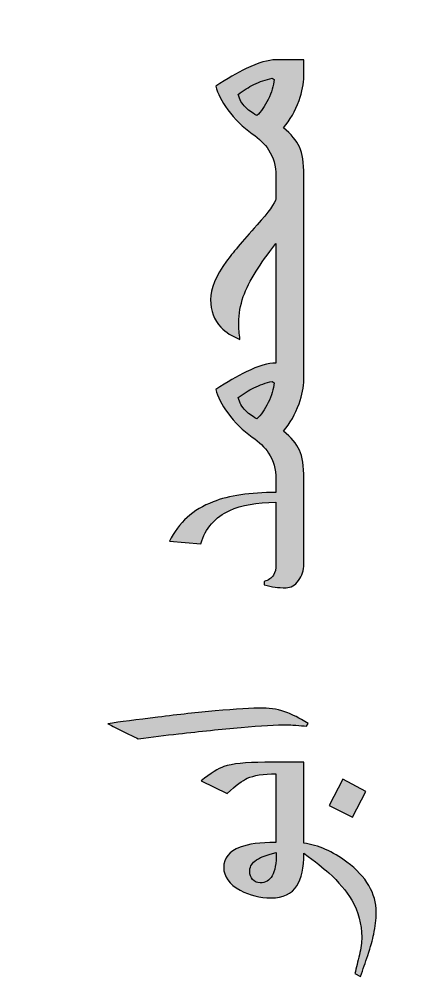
# Model space of a CAD drawing. Header units: millimetres. Extents: x -114 to 68, y -982 to -634.
# Drawn here: x -32.26 to -21.73, y -683.24 to -658.49 of the extents above; entities that cross this region are included whole.
import ezdxf

# ---------------------------------------------------------------- set-up
doc = ezdxf.new("R2010")
doc.units = ezdxf.units.MM
doc.header["$MEASUREMENT"] = 0
doc.layers.add('Layer 1', color=7, linetype='Continuous')

msp = doc.modelspace()

# ---------------------------------------------------------------- hatches: boundary and pattern name
at = {"layer": 'Layer 1', "true_color": 0x2b2a29}
h = msp.add_hatch(color=250, dxfattribs=at)
edge = h.paths.add_edge_path()
edge.add_spline(control_points=[(-24.9241, -667.3578), (-24.9241, -667.3578), (-24.9241, -667.6457), (-24.9241, -667.6457), (-24.9241, -667.6457), (-24.9241, -667.7868), (-24.9241, -667.7868), (-24.9241, -667.9717), (-24.9665, -668.1791), (-25.0497, -668.4105), (-25.1457, -668.6772), (-25.2797, -668.9115), (-25.4491, -669.1161), (-25.2515, -669.2755), (-25.1146, -669.4392), (-25.0384, -669.6057), (-24.9622, -669.7722), (-24.9241, -670.0164), (-24.9241, -670.3367), (-24.9241, -670.3367), (-24.9241, -670.6965), (-24.9241, -670.6965), (-24.9241, -670.6965), (-24.9241, -670.9816), (-24.9241, -670.9816), (-24.9241, -670.9816), (-24.9241, -672.5437), (-24.9241, -672.5437), (-24.9241, -672.7003), (-24.9693, -672.8414), (-25.061, -672.967), (-25.1513, -673.0912), (-25.2586, -673.1547), (-25.3828, -673.1547), (-25.4872, -673.1547), (-25.5817, -673.149), (-25.6678, -673.1378), (-25.7525, -673.1265), (-25.847, -673.1053), (-25.9486, -673.0757), (-25.9486, -673.0757), (-25.9486, -672.991), (-25.9486, -672.991), (-25.8357, -672.96), (-25.7553, -672.9049), (-25.7059, -672.8259), (-25.665, -672.7596), (-25.6438, -672.6679), (-25.6438, -672.5521), (-25.6438, -672.5521), (-25.6438, -670.9816), (-25.6438, -670.9816), (-25.6438, -670.9816), (-25.6438, -670.9505), (-25.6438, -670.9505), (-26.1377, -670.9505), (-26.5342, -671.0197), (-26.8348, -671.158), (-27.2087, -671.3301), (-27.4585, -671.6166), (-27.5827, -672.0173), (-27.5827, -672.0173), (-28.387, -671.9538), (-28.387, -671.9538), (-28.1528, -671.4755), (-27.7788, -671.1368), (-27.2652, -670.9378), (-26.8517, -670.777), (-26.3113, -670.6965), (-25.6438, -670.6965), (-25.6438, -670.6965), (-25.6438, -670.3494), (-25.6438, -670.3494), (-25.6438, -670.0982), (-25.7073, -669.8753), (-25.8343, -669.6805), (-25.9345, -669.5281), (-26.0728, -669.3912), (-26.2534, -669.2671), (-26.4961, -669.0991), (-26.7078, -668.8917), (-26.887, -668.6462), (-27.0465, -668.426), (-27.1495, -668.2242), (-27.1932, -668.0394), (-26.9039, -667.8489), (-26.6429, -667.6979), (-26.41, -667.585), (-26.0954, -667.434), (-25.84, -667.3578), (-25.6452, -667.3578), (-25.6452, -667.3578), (-25.6438, -667.3578), (-25.6438, -667.3578), (-25.6438, -667.3578), (-25.6438, -664.2759), (-25.6438, -664.2759), (-25.8625, -664.5567), (-26.0319, -664.7938), (-26.1532, -664.9871), (-26.3056, -665.227), (-26.4157, -665.4457), (-26.4848, -665.6447), (-26.5624, -665.8677), (-26.6005, -666.0934), (-26.6005, -666.322), (-26.6005, -666.4632), (-26.5907, -666.6043), (-26.5709, -666.7482), (-26.7741, -666.6678), (-26.9378, -666.5633), (-27.0606, -666.4335), (-27.2398, -666.2473), (-27.3287, -666.0102), (-27.3287, -665.7223), (-27.3287, -665.4415), (-27.1904, -665.1099), (-26.9152, -664.7261), (-26.7783, -664.537), (-26.5159, -664.2265), (-26.1306, -663.7961), (-25.8315, -663.4631), (-25.6692, -663.2373), (-25.6438, -663.1188), (-25.6438, -663.1188), (-25.6438, -662.8704), (-25.6438, -662.8704), (-25.6438, -662.8704), (-25.6438, -662.5276), (-25.6438, -662.5276), (-25.6438, -662.2764), (-25.7073, -662.0535), (-25.8343, -661.8587), (-25.9345, -661.7063), (-26.0728, -661.5694), (-26.2534, -661.4453), (-26.4961, -661.2773), (-26.7078, -661.0699), (-26.887, -660.8244), (-27.0465, -660.6042), (-27.1495, -660.4024), (-27.1932, -660.2176), (-26.9039, -660.0271), (-26.6429, -659.8761), (-26.41, -659.7632), (-26.0954, -659.6122), (-25.84, -659.536), (-25.6452, -659.536), (-25.6452, -659.536), (-24.9241, -659.536), (-24.9241, -659.536), (-24.9241, -659.536), (-24.9241, -659.965), (-24.9241, -659.965), (-24.9241, -660.1499), (-24.9665, -660.3573), (-25.0497, -660.5887), (-25.1457, -660.8554), (-25.2797, -661.0897), (-25.4491, -661.2943), (-25.2515, -661.4537), (-25.1146, -661.6174), (-25.0384, -661.7839), (-24.9622, -661.9504), (-24.9241, -662.1946), (-24.9241, -662.5149), (-24.9241, -662.5149), (-24.9241, -662.8704), (-24.9241, -662.8704), (-24.9241, -662.8704), (-24.9241, -663.1598), (-24.9241, -663.1598), (-24.9241, -663.1598), (-24.9241, -667.3578), (-24.9241, -667.3578)], knot_values=[0, 0, 0, 0, 0.0172414, 0.0172414, 0.0172414, 0.0344828, 0.0344828, 0.0344828, 0.0517241, 0.0517241, 0.0517241, 0.0689655, 0.0689655, 0.0689655, 0.0862069, 0.0862069, 0.0862069, 0.1034483, 0.1034483, 0.1034483, 0.1206897, 0.1206897, 0.1206897, 0.137931, 0.137931, 0.137931, 0.1551724, 0.1551724, 0.1551724, 0.1724138, 0.1724138, 0.1724138, 0.1896552, 0.1896552, 0.1896552, 0.2068966, 0.2068966, 0.2068966, 0.2241379, 0.2241379, 0.2241379, 0.2413793, 0.2413793, 0.2413793, 0.2586207, 0.2586207, 0.2586207, 0.2758621, 0.2758621, 0.2758621, 0.2931034, 0.2931034, 0.2931034, 0.3103448, 0.3103448, 0.3103448, 0.3275862, 0.3275862, 0.3275862, 0.3448276, 0.3448276, 0.3448276, 0.362069, 0.362069, 0.362069, 0.3793103, 0.3793103, 0.3793103, 0.3965517, 0.3965517, 0.3965517, 0.4137931, 0.4137931, 0.4137931, 0.4310345, 0.4310345, 0.4310345, 0.4482759, 0.4482759, 0.4482759, 0.4655172, 0.4655172, 0.4655172, 0.4827586, 0.4827586, 0.4827586, 0.5, 0.5, 0.5, 0.5172414, 0.5172414, 0.5172414, 0.5344828, 0.5344828, 0.5344828, 0.5517241, 0.5517241, 0.5517241, 0.5689655, 0.5689655, 0.5689655, 0.5862069, 0.5862069, 0.5862069, 0.6034483, 0.6034483, 0.6034483, 0.6206897, 0.6206897, 0.6206897, 0.637931, 0.637931, 0.637931, 0.6551724, 0.6551724, 0.6551724, 0.6724138, 0.6724138, 0.6724138, 0.6896552, 0.6896552, 0.6896552, 0.7068966, 0.7068966, 0.7068966, 0.7241379, 0.7241379, 0.7241379, 0.7413793, 0.7413793, 0.7413793, 0.7586207, 0.7586207, 0.7586207, 0.7758621, 0.7758621, 0.7758621, 0.7931034, 0.7931034, 0.7931034, 0.8103448, 0.8103448, 0.8103448, 0.8275862, 0.8275862, 0.8275862, 0.8448276, 0.8448276, 0.8448276, 0.862069, 0.862069, 0.862069, 0.8793103, 0.8793103, 0.8793103, 0.8965517, 0.8965517, 0.8965517, 0.9137931, 0.9137931, 0.9137931, 0.9310345, 0.9310345, 0.9310345, 0.9482759, 0.9482759, 0.9482759, 0.9655172, 0.9655172, 0.9655172, 0.9827586, 0.9827586, 0.9827586, 1, 1, 1, 1], degree=3, periodic=1)
h = msp.add_hatch(color=250, dxfattribs=at)
edge = h.paths.add_edge_path()
edge.add_spline(control_points=[(-25.7398, -660.0102), (-25.9006, -660.0454), (-26.0587, -660.1005), (-26.2139, -660.1753), (-26.3451, -660.2388), (-26.4792, -660.3234), (-26.6175, -660.4278), (-26.5836, -660.5591), (-26.5215, -660.6706), (-26.4298, -660.7609), (-26.3719, -660.8215), (-26.2732, -660.8935), (-26.1349, -660.9754), (-26.0262, -660.8766), (-25.9303, -660.7369), (-25.8442, -660.5563), (-25.7581, -660.377), (-25.7059, -660.2063), (-25.6861, -660.0468), (-25.6861, -660.0468), (-25.7398, -660.0102), (-25.7398, -660.0102)], knot_values=[0, 0, 0, 0, 0.1428571, 0.1428571, 0.1428571, 0.2857143, 0.2857143, 0.2857143, 0.4285714, 0.4285714, 0.4285714, 0.5714286, 0.5714286, 0.5714286, 0.7142857, 0.7142857, 0.7142857, 0.8571429, 0.8571429, 0.8571429, 1, 1, 1, 1], degree=3, periodic=1)
h = msp.add_hatch(color=250, dxfattribs=at)
edge = h.paths.add_edge_path()
edge.add_spline(control_points=[(-25.7398, -667.832), (-25.9006, -667.8672), (-26.0587, -667.9223), (-26.2139, -667.9971), (-26.3451, -668.0606), (-26.4792, -668.1452), (-26.6175, -668.2496), (-26.5836, -668.3809), (-26.5215, -668.4924), (-26.4298, -668.5827), (-26.3719, -668.6433), (-26.2732, -668.7153), (-26.1349, -668.7972), (-26.0262, -668.6984), (-25.9303, -668.5587), (-25.8442, -668.3781), (-25.7581, -668.1988), (-25.7059, -668.0281), (-25.6861, -667.8686), (-25.6861, -667.8686), (-25.7398, -667.832), (-25.7398, -667.832)], knot_values=[0, 0, 0, 0, 0.1428571, 0.1428571, 0.1428571, 0.2857143, 0.2857143, 0.2857143, 0.4285714, 0.4285714, 0.4285714, 0.5714286, 0.5714286, 0.5714286, 0.7142857, 0.7142857, 0.7142857, 0.8571429, 0.8571429, 0.8571429, 1, 1, 1, 1], degree=3, periodic=1)
h = msp.add_hatch(color=250, dxfattribs=at)
edge = h.paths.add_edge_path()
edge.add_spline(control_points=[(-25.9797, -676.2577), (-25.7595, -676.2577), (-25.545, -676.2986), (-25.339, -676.3791), (-25.2289, -676.4214), (-25.054, -676.5117), (-24.8141, -676.6514), (-24.8141, -676.6514), (-24.855, -676.7262), (-24.855, -676.7262), (-24.9354, -676.7163), (-25.0271, -676.7078), (-25.133, -676.7008), (-25.2374, -676.6937), (-25.308, -676.6895), (-25.3432, -676.6895), (-25.6297, -676.6895), (-26.0305, -676.7121), (-26.5441, -676.7572), (-27.0577, -676.8038), (-27.594, -676.8574), (-28.1542, -676.9209), (-28.4929, -676.9604), (-28.8386, -677.0028), (-29.1914, -677.0493), (-29.3127, -676.9943), (-29.4425, -676.9308), (-29.5836, -676.8602), (-29.7233, -676.7897), (-29.8546, -676.7234), (-29.9788, -676.6599), (-29.6655, -676.6161), (-29.2351, -676.5597), (-28.6904, -676.4919), (-28.1443, -676.4242), (-27.6532, -676.3706), (-27.2144, -676.3325), (-26.6697, -676.2831), (-26.2576, -676.2577), (-25.9797, -676.2577)], knot_values=[0, 0, 0, 0, 0.0769231, 0.0769231, 0.0769231, 0.1538462, 0.1538462, 0.1538462, 0.2307692, 0.2307692, 0.2307692, 0.3076923, 0.3076923, 0.3076923, 0.3846154, 0.3846154, 0.3846154, 0.4615385, 0.4615385, 0.4615385, 0.5384615, 0.5384615, 0.5384615, 0.6153846, 0.6153846, 0.6153846, 0.6923077, 0.6923077, 0.6923077, 0.7692308, 0.7692308, 0.7692308, 0.8461538, 0.8461538, 0.8461538, 0.9230769, 0.9230769, 0.9230769, 1, 1, 1, 1], degree=3, periodic=1)
h = msp.add_hatch(color=250, dxfattribs=at)
edge = h.paths.add_edge_path()
edge.add_spline(control_points=[(-24.9241, -677.6561), (-24.9241, -677.6561), (-24.9241, -679.7411), (-24.9241, -679.7411), (-24.5535, -679.7923), (-24.1847, -679.9545), (-23.8178, -680.2286), (-23.3141, -680.6025), (-23.0615, -681.0357), (-23.0615, -681.5268), (-23.0615, -681.7088), (-23.0826, -681.8965), (-23.1236, -682.0898), (-23.1532, -682.2309), (-23.2054, -682.4144), (-23.2788, -682.6402), (-23.3423, -682.8194), (-23.403, -682.9986), (-23.4636, -683.1778), (-23.4636, -683.1778), (-23.609, -683.1072), (-23.609, -683.1072), (-23.5737, -682.9534), (-23.5356, -682.7912), (-23.4947, -682.6218), (-23.4538, -682.4525), (-23.434, -682.3001), (-23.434, -682.1646), (-23.434, -681.8288), (-23.5201, -681.5099), (-23.6922, -681.2093), (-23.8291, -680.975), (-24.0267, -680.7408), (-24.2849, -680.5066), (-24.4161, -680.388), (-24.6292, -680.2201), (-24.9241, -680.0028), (-24.9241, -680.0028), (-24.9241, -680.0099), (-24.9241, -680.0099), (-24.9249, -680.3789), (-24.9842, -680.6559), (-25.1033, -680.8396), (-25.2388, -681.0498), (-25.4618, -681.1543), (-25.7722, -681.1543), (-26.0573, -681.1543), (-26.3226, -681.0879), (-26.5667, -680.9553), (-26.8489, -680.8001), (-26.99, -680.6039), (-26.99, -680.3669), (-26.99, -680.1256), (-26.8503, -679.9534), (-26.5695, -679.8476), (-26.3508, -679.7643), (-26.046, -679.7234), (-25.6551, -679.7234), (-25.6551, -679.7234), (-25.6438, -679.7234), (-25.6438, -679.7234), (-25.6438, -679.7234), (-25.6438, -677.9525), (-25.6438, -677.9525), (-25.9684, -677.9525), (-26.2153, -677.992), (-26.3861, -678.0696), (-26.5046, -678.1218), (-26.6739, -678.2516), (-26.8969, -678.4605), (-26.8969, -678.4605), (-27.5742, -678.1345), (-27.5742, -678.1345), (-27.323, -677.9383), (-27.1283, -677.8156), (-26.9872, -677.7662), (-26.7755, -677.6928), (-26.4242, -677.6561), (-25.9331, -677.6561), (-25.9331, -677.6561), (-24.9241, -677.6561), (-24.9241, -677.6561)], knot_values=[0, 0, 0, 0, 0.037037, 0.037037, 0.037037, 0.0740741, 0.0740741, 0.0740741, 0.1111111, 0.1111111, 0.1111111, 0.1481481, 0.1481481, 0.1481481, 0.1851852, 0.1851852, 0.1851852, 0.2222222, 0.2222222, 0.2222222, 0.2592593, 0.2592593, 0.2592593, 0.2962963, 0.2962963, 0.2962963, 0.3333333, 0.3333333, 0.3333333, 0.3703704, 0.3703704, 0.3703704, 0.4074074, 0.4074074, 0.4074074, 0.4444444, 0.4444444, 0.4444444, 0.4814815, 0.4814815, 0.4814815, 0.5185185, 0.5185185, 0.5185185, 0.5555556, 0.5555556, 0.5555556, 0.5925926, 0.5925926, 0.5925926, 0.6296296, 0.6296296, 0.6296296, 0.6666667, 0.6666667, 0.6666667, 0.7037037, 0.7037037, 0.7037037, 0.7407407, 0.7407407, 0.7407407, 0.7777778, 0.7777778, 0.7777778, 0.8148148, 0.8148148, 0.8148148, 0.8518519, 0.8518519, 0.8518519, 0.8888889, 0.8888889, 0.8888889, 0.9259259, 0.9259259, 0.9259259, 0.962963, 0.962963, 0.962963, 1, 1, 1, 1], degree=3, periodic=1)
h = msp.add_hatch(color=250, dxfattribs=at)
edge = h.paths.add_edge_path()
edge.add_spline(control_points=[(-23.9222, -678.0879), (-23.9222, -678.0879), (-23.3239, -678.4068), (-23.3239, -678.4068), (-23.3239, -678.4068), (-23.6697, -679.0701), (-23.6697, -679.0701), (-23.6697, -679.0701), (-24.2722, -678.7667), (-24.2722, -678.7667), (-24.2722, -678.7667), (-23.9222, -678.0879), (-23.9222, -678.0879)], knot_values=[0, 0, 0, 0, 0.25, 0.25, 0.25, 0.5, 0.5, 0.5, 0.75, 0.75, 0.75, 1, 1, 1, 1], degree=3, periodic=1)
h = msp.add_hatch(color=250, dxfattribs=at)
edge = h.paths.add_edge_path()
edge.add_spline(control_points=[(-25.6353, -679.9859), (-25.902, -680.0465), (-26.0855, -680.1199), (-26.1885, -680.206), (-26.2774, -680.2794), (-26.3211, -680.3711), (-26.3211, -680.4783), (-26.3211, -680.5559), (-26.2957, -680.6237), (-26.2449, -680.6801), (-26.1927, -680.7366), (-26.1292, -680.7648), (-26.0516, -680.7648), (-25.9147, -680.7648), (-25.8117, -680.7041), (-25.7412, -680.5828), (-25.6706, -680.4614), (-25.6353, -680.2624), (-25.6353, -679.9859)], knot_values=[0, 0, 0, 0, 0.1666667, 0.1666667, 0.1666667, 0.3333333, 0.3333333, 0.3333333, 0.5, 0.5, 0.5, 0.6666667, 0.6666667, 0.6666667, 0.8333333, 0.8333333, 0.8333333, 1, 1, 1, 1], degree=3, periodic=1)

# ---------------------------------------------------------------- linework, layer by layer
at = {"layer": 'Layer 1', "color": 230, "lineweight": 20}
msp.add_open_spline([(-109.4153, -724.459), (-109.4153, -724.459), (60.5847, -724.459), (60.5847, -724.459), (63.3347, -724.459), (65.5847, -722.2089), (65.5847, -719.4589), (65.5847, -719.4589), (65.5847, -639.4591), (65.5847, -639.4591), (65.5847, -636.7091), (63.3347, -634.459), (60.5847, -634.459), (60.5847, -634.459), (-109.4153, -634.459), (-109.4153, -634.459), (-112.1653, -634.459), (-114.4153, -636.7091), (-114.4153, -639.4591), (-114.4153, -639.4591), (-114.4153, -719.4589), (-114.4153, -719.4589), (-114.4153, -722.2089), (-112.1653, -724.459), (-109.4153, -724.459)], degree=3, knots=[0, 0, 0, 0, 0.125, 0.125, 0.125, 0.25, 0.25, 0.25, 0.375, 0.375, 0.375, 0.5, 0.5, 0.5, 0.625, 0.625, 0.625, 0.75, 0.75, 0.75, 0.875, 0.875, 0.875, 1, 1, 1, 1], dxfattribs=at)
msp.add_open_spline([(-109.4153, -724.459), (-109.4153, -724.459), (60.5847, -724.459), (60.5847, -724.459), (63.3347, -724.459), (65.5847, -722.2089), (65.5847, -719.4589), (65.5847, -719.4589), (65.5847, -639.4591), (65.5847, -639.4591), (65.5847, -636.7091), (63.3347, -634.459), (60.5847, -634.459), (60.5847, -634.459), (-109.4153, -634.459), (-109.4153, -634.459), (-112.1653, -634.459), (-114.4153, -636.7091), (-114.4153, -639.4591), (-114.4153, -639.4591), (-114.4153, -719.4589), (-114.4153, -719.4589), (-114.4153, -722.2089), (-112.1653, -724.459), (-109.4153, -724.459)], degree=3, knots=[0, 0, 0, 0, 0.125, 0.125, 0.125, 0.25, 0.25, 0.25, 0.375, 0.375, 0.375, 0.5, 0.5, 0.5, 0.625, 0.625, 0.625, 0.75, 0.75, 0.75, 0.875, 0.875, 0.875, 1, 1, 1, 1], dxfattribs=at)
msp.add_open_spline([(-109.4153, -724.459), (-109.4153, -724.459), (60.5847, -724.459), (60.5847, -724.459), (63.3347, -724.459), (65.5847, -722.2089), (65.5847, -719.4589), (65.5847, -719.4589), (65.5847, -639.4591), (65.5847, -639.4591), (65.5847, -636.7091), (63.3347, -634.459), (60.5847, -634.459), (60.5847, -634.459), (-109.4153, -634.459), (-109.4153, -634.459), (-112.1653, -634.459), (-114.4153, -636.7091), (-114.4153, -639.4591), (-114.4153, -639.4591), (-114.4153, -719.4589), (-114.4153, -719.4589), (-114.4153, -722.2089), (-112.1653, -724.459), (-109.4153, -724.459)], degree=3, knots=[0, 0, 0, 0, 0.125, 0.125, 0.125, 0.25, 0.25, 0.25, 0.375, 0.375, 0.375, 0.5, 0.5, 0.5, 0.625, 0.625, 0.625, 0.75, 0.75, 0.75, 0.875, 0.875, 0.875, 1, 1, 1, 1], dxfattribs=at)
msp.add_open_spline([(-109.4153, -724.459), (-109.4153, -724.459), (60.5847, -724.459), (60.5847, -724.459), (63.3347, -724.459), (65.5847, -722.2089), (65.5847, -719.4589), (65.5847, -719.4589), (65.5847, -639.4591), (65.5847, -639.4591), (65.5847, -636.7091), (63.3347, -634.459), (60.5847, -634.459), (60.5847, -634.459), (-109.4153, -634.459), (-109.4153, -634.459), (-112.1653, -634.459), (-114.4153, -636.7091), (-114.4153, -639.4591), (-114.4153, -639.4591), (-114.4153, -719.4589), (-114.4153, -719.4589), (-114.4153, -722.2089), (-112.1653, -724.459), (-109.4153, -724.459)], degree=3, knots=[0, 0, 0, 0, 0.125, 0.125, 0.125, 0.25, 0.25, 0.25, 0.375, 0.375, 0.375, 0.5, 0.5, 0.5, 0.625, 0.625, 0.625, 0.75, 0.75, 0.75, 0.875, 0.875, 0.875, 1, 1, 1, 1], dxfattribs=at)
at = {"layer": 'Layer 1', "color": 250}
for points, knots in [([(-24.9241, -667.3578), (-24.9241, -667.3578), (-24.9241, -667.6457), (-24.9241, -667.6457), (-24.9241, -667.6457), (-24.9241, -667.7868), (-24.9241, -667.7868), (-24.9241, -667.9717), (-24.9665, -668.1791), (-25.0497, -668.4105), (-25.1457, -668.6772), (-25.2797, -668.9115), (-25.4491, -669.1161), (-25.2515, -669.2755), (-25.1146, -669.4392), (-25.0384, -669.6057), (-24.9622, -669.7722), (-24.9241, -670.0164), (-24.9241, -670.3367), (-24.9241, -670.3367), (-24.9241, -670.6965), (-24.9241, -670.6965), (-24.9241, -670.6965), (-24.9241, -670.9816), (-24.9241, -670.9816), (-24.9241, -670.9816), (-24.9241, -672.5437), (-24.9241, -672.5437), (-24.9241, -672.7003), (-24.9693, -672.8414), (-25.061, -672.967), (-25.1513, -673.0912), (-25.2586, -673.1547), (-25.3828, -673.1547), (-25.4872, -673.1547), (-25.5817, -673.149), (-25.6678, -673.1378), (-25.7525, -673.1265), (-25.847, -673.1053), (-25.9486, -673.0757), (-25.9486, -673.0757), (-25.9486, -672.991), (-25.9486, -672.991), (-25.8357, -672.96), (-25.7553, -672.9049), (-25.7059, -672.8259), (-25.665, -672.7596), (-25.6438, -672.6679), (-25.6438, -672.5521), (-25.6438, -672.5521), (-25.6438, -670.9816), (-25.6438, -670.9816), (-25.6438, -670.9816), (-25.6438, -670.9505), (-25.6438, -670.9505), (-26.1377, -670.9505), (-26.5342, -671.0197), (-26.8348, -671.158), (-27.2087, -671.3301), (-27.4585, -671.6166), (-27.5827, -672.0173), (-27.5827, -672.0173), (-28.387, -671.9538), (-28.387, -671.9538), (-28.1528, -671.4755), (-27.7788, -671.1368), (-27.2652, -670.9378), (-26.8517, -670.777), (-26.3113, -670.6965), (-25.6438, -670.6965), (-25.6438, -670.6965), (-25.6438, -670.3494), (-25.6438, -670.3494), (-25.6438, -670.0982), (-25.7073, -669.8753), (-25.8343, -669.6805), (-25.9345, -669.5281), (-26.0728, -669.3912), (-26.2534, -669.2671), (-26.4961, -669.0991), (-26.7078, -668.8917), (-26.887, -668.6462), (-27.0465, -668.426), (-27.1495, -668.2242), (-27.1932, -668.0394), (-26.9039, -667.8489), (-26.6429, -667.6979), (-26.41, -667.585), (-26.0954, -667.434), (-25.84, -667.3578), (-25.6452, -667.3578), (-25.6452, -667.3578), (-25.6438, -667.3578), (-25.6438, -667.3578), (-25.6438, -667.3578), (-25.6438, -664.2759), (-25.6438, -664.2759), (-25.8625, -664.5567), (-26.0319, -664.7938), (-26.1532, -664.9871), (-26.3056, -665.227), (-26.4157, -665.4457), (-26.4848, -665.6447), (-26.5624, -665.8677), (-26.6005, -666.0934), (-26.6005, -666.322), (-26.6005, -666.4632), (-26.5907, -666.6043), (-26.5709, -666.7482), (-26.7741, -666.6678), (-26.9378, -666.5633), (-27.0606, -666.4335), (-27.2398, -666.2473), (-27.3287, -666.0102), (-27.3287, -665.7223), (-27.3287, -665.4415), (-27.1904, -665.1099), (-26.9152, -664.7261), (-26.7783, -664.537), (-26.5159, -664.2265), (-26.1306, -663.7961), (-25.8315, -663.4631), (-25.6692, -663.2373), (-25.6438, -663.1188), (-25.6438, -663.1188), (-25.6438, -662.8704), (-25.6438, -662.8704), (-25.6438, -662.8704), (-25.6438, -662.5276), (-25.6438, -662.5276), (-25.6438, -662.2764), (-25.7073, -662.0535), (-25.8343, -661.8587), (-25.9345, -661.7063), (-26.0728, -661.5694), (-26.2534, -661.4453), (-26.4961, -661.2773), (-26.7078, -661.0699), (-26.887, -660.8244), (-27.0465, -660.6042), (-27.1495, -660.4024), (-27.1932, -660.2176), (-26.9039, -660.0271), (-26.6429, -659.8761), (-26.41, -659.7632), (-26.0954, -659.6122), (-25.84, -659.536), (-25.6452, -659.536), (-25.6452, -659.536), (-24.9241, -659.536), (-24.9241, -659.536), (-24.9241, -659.536), (-24.9241, -659.965), (-24.9241, -659.965), (-24.9241, -660.1499), (-24.9665, -660.3573), (-25.0497, -660.5887), (-25.1457, -660.8554), (-25.2797, -661.0897), (-25.4491, -661.2943), (-25.2515, -661.4537), (-25.1146, -661.6174), (-25.0384, -661.7839), (-24.9622, -661.9504), (-24.9241, -662.1946), (-24.9241, -662.5149), (-24.9241, -662.5149), (-24.9241, -662.8704), (-24.9241, -662.8704), (-24.9241, -662.8704), (-24.9241, -663.1598), (-24.9241, -663.1598), (-24.9241, -663.1598), (-24.9241, -667.3578), (-24.9241, -667.3578)], [0, 0, 0, 0, 0.0172414, 0.0172414, 0.0172414, 0.0344828, 0.0344828, 0.0344828, 0.0517241, 0.0517241, 0.0517241, 0.0689655, 0.0689655, 0.0689655, 0.0862069, 0.0862069, 0.0862069, 0.1034483, 0.1034483, 0.1034483, 0.1206897, 0.1206897, 0.1206897, 0.137931, 0.137931, 0.137931, 0.1551724, 0.1551724, 0.1551724, 0.1724138, 0.1724138, 0.1724138, 0.1896552, 0.1896552, 0.1896552, 0.2068966, 0.2068966, 0.2068966, 0.2241379, 0.2241379, 0.2241379, 0.2413793, 0.2413793, 0.2413793, 0.2586207, 0.2586207, 0.2586207, 0.2758621, 0.2758621, 0.2758621, 0.2931034, 0.2931034, 0.2931034, 0.3103448, 0.3103448, 0.3103448, 0.3275862, 0.3275862, 0.3275862, 0.3448276, 0.3448276, 0.3448276, 0.362069, 0.362069, 0.362069, 0.3793103, 0.3793103, 0.3793103, 0.3965517, 0.3965517, 0.3965517, 0.4137931, 0.4137931, 0.4137931, 0.4310345, 0.4310345, 0.4310345, 0.4482759, 0.4482759, 0.4482759, 0.4655172, 0.4655172, 0.4655172, 0.4827586, 0.4827586, 0.4827586, 0.5, 0.5, 0.5, 0.5172414, 0.5172414, 0.5172414, 0.5344828, 0.5344828, 0.5344828, 0.5517241, 0.5517241, 0.5517241, 0.5689655, 0.5689655, 0.5689655, 0.5862069, 0.5862069, 0.5862069, 0.6034483, 0.6034483, 0.6034483, 0.6206897, 0.6206897, 0.6206897, 0.637931, 0.637931, 0.637931, 0.6551724, 0.6551724, 0.6551724, 0.6724138, 0.6724138, 0.6724138, 0.6896552, 0.6896552, 0.6896552, 0.7068966, 0.7068966, 0.7068966, 0.7241379, 0.7241379, 0.7241379, 0.7413793, 0.7413793, 0.7413793, 0.7586207, 0.7586207, 0.7586207, 0.7758621, 0.7758621, 0.7758621, 0.7931034, 0.7931034, 0.7931034, 0.8103448, 0.8103448, 0.8103448, 0.8275862, 0.8275862, 0.8275862, 0.8448276, 0.8448276, 0.8448276, 0.862069, 0.862069, 0.862069, 0.8793103, 0.8793103, 0.8793103, 0.8965517, 0.8965517, 0.8965517, 0.9137931, 0.9137931, 0.9137931, 0.9310345, 0.9310345, 0.9310345, 0.9482759, 0.9482759, 0.9482759, 0.9655172, 0.9655172, 0.9655172, 0.9827586, 0.9827586, 0.9827586, 1, 1, 1, 1]), ([(-25.7398, -660.0102), (-25.9006, -660.0454), (-26.0587, -660.1005), (-26.2139, -660.1753), (-26.3451, -660.2388), (-26.4792, -660.3234), (-26.6175, -660.4278), (-26.5836, -660.5591), (-26.5215, -660.6706), (-26.4298, -660.7609), (-26.3719, -660.8215), (-26.2732, -660.8935), (-26.1349, -660.9754), (-26.0262, -660.8766), (-25.9303, -660.7369), (-25.8442, -660.5563), (-25.7581, -660.377), (-25.7059, -660.2063), (-25.6861, -660.0468), (-25.6861, -660.0468), (-25.7398, -660.0102), (-25.7398, -660.0102)], [0, 0, 0, 0, 0.1428571, 0.1428571, 0.1428571, 0.2857143, 0.2857143, 0.2857143, 0.4285714, 0.4285714, 0.4285714, 0.5714286, 0.5714286, 0.5714286, 0.7142857, 0.7142857, 0.7142857, 0.8571429, 0.8571429, 0.8571429, 1, 1, 1, 1]), ([(-25.7398, -667.832), (-25.9006, -667.8672), (-26.0587, -667.9223), (-26.2139, -667.9971), (-26.3451, -668.0606), (-26.4792, -668.1452), (-26.6175, -668.2496), (-26.5836, -668.3809), (-26.5215, -668.4924), (-26.4298, -668.5827), (-26.3719, -668.6433), (-26.2732, -668.7153), (-26.1349, -668.7972), (-26.0262, -668.6984), (-25.9303, -668.5587), (-25.8442, -668.3781), (-25.7581, -668.1988), (-25.7059, -668.0281), (-25.6861, -667.8686), (-25.6861, -667.8686), (-25.7398, -667.832), (-25.7398, -667.832)], [0, 0, 0, 0, 0.1428571, 0.1428571, 0.1428571, 0.2857143, 0.2857143, 0.2857143, 0.4285714, 0.4285714, 0.4285714, 0.5714286, 0.5714286, 0.5714286, 0.7142857, 0.7142857, 0.7142857, 0.8571429, 0.8571429, 0.8571429, 1, 1, 1, 1]), ([(-25.9797, -676.2577), (-25.7595, -676.2577), (-25.545, -676.2986), (-25.339, -676.3791), (-25.2289, -676.4214), (-25.054, -676.5117), (-24.8141, -676.6514), (-24.8141, -676.6514), (-24.855, -676.7262), (-24.855, -676.7262), (-24.9354, -676.7163), (-25.0271, -676.7078), (-25.133, -676.7008), (-25.2374, -676.6937), (-25.308, -676.6895), (-25.3432, -676.6895), (-25.6297, -676.6895), (-26.0305, -676.7121), (-26.5441, -676.7572), (-27.0577, -676.8038), (-27.594, -676.8574), (-28.1542, -676.9209), (-28.4929, -676.9604), (-28.8386, -677.0028), (-29.1914, -677.0493), (-29.3127, -676.9943), (-29.4425, -676.9308), (-29.5836, -676.8602), (-29.7233, -676.7897), (-29.8546, -676.7234), (-29.9788, -676.6599), (-29.6655, -676.6161), (-29.2351, -676.5597), (-28.6904, -676.4919), (-28.1443, -676.4242), (-27.6532, -676.3706), (-27.2144, -676.3325), (-26.6697, -676.2831), (-26.2576, -676.2577), (-25.9797, -676.2577)], [0, 0, 0, 0, 0.0769231, 0.0769231, 0.0769231, 0.1538462, 0.1538462, 0.1538462, 0.2307692, 0.2307692, 0.2307692, 0.3076923, 0.3076923, 0.3076923, 0.3846154, 0.3846154, 0.3846154, 0.4615385, 0.4615385, 0.4615385, 0.5384615, 0.5384615, 0.5384615, 0.6153846, 0.6153846, 0.6153846, 0.6923077, 0.6923077, 0.6923077, 0.7692308, 0.7692308, 0.7692308, 0.8461538, 0.8461538, 0.8461538, 0.9230769, 0.9230769, 0.9230769, 1, 1, 1, 1]), ([(-24.9241, -677.6561), (-24.9241, -677.6561), (-24.9241, -679.7411), (-24.9241, -679.7411), (-24.5535, -679.7923), (-24.1847, -679.9545), (-23.8178, -680.2286), (-23.3141, -680.6025), (-23.0615, -681.0357), (-23.0615, -681.5268), (-23.0615, -681.7088), (-23.0826, -681.8965), (-23.1236, -682.0898), (-23.1532, -682.2309), (-23.2054, -682.4144), (-23.2788, -682.6402), (-23.3423, -682.8194), (-23.403, -682.9986), (-23.4636, -683.1778), (-23.4636, -683.1778), (-23.609, -683.1072), (-23.609, -683.1072), (-23.5737, -682.9534), (-23.5356, -682.7912), (-23.4947, -682.6218), (-23.4538, -682.4525), (-23.434, -682.3001), (-23.434, -682.1646), (-23.434, -681.8288), (-23.5201, -681.5099), (-23.6922, -681.2093), (-23.8291, -680.975), (-24.0267, -680.7408), (-24.2849, -680.5066), (-24.4161, -680.388), (-24.6292, -680.2201), (-24.9241, -680.0028), (-24.9241, -680.0028), (-24.9241, -680.0099), (-24.9241, -680.0099), (-24.9249, -680.3789), (-24.9842, -680.6559), (-25.1033, -680.8396), (-25.2388, -681.0498), (-25.4618, -681.1543), (-25.7722, -681.1543), (-26.0573, -681.1543), (-26.3226, -681.0879), (-26.5667, -680.9553), (-26.8489, -680.8001), (-26.99, -680.6039), (-26.99, -680.3669), (-26.99, -680.1256), (-26.8503, -679.9534), (-26.5695, -679.8476), (-26.3508, -679.7643), (-26.046, -679.7234), (-25.6551, -679.7234), (-25.6551, -679.7234), (-25.6438, -679.7234), (-25.6438, -679.7234), (-25.6438, -679.7234), (-25.6438, -677.9525), (-25.6438, -677.9525), (-25.9684, -677.9525), (-26.2153, -677.992), (-26.3861, -678.0696), (-26.5046, -678.1218), (-26.6739, -678.2516), (-26.8969, -678.4605), (-26.8969, -678.4605), (-27.5742, -678.1345), (-27.5742, -678.1345), (-27.323, -677.9383), (-27.1283, -677.8156), (-26.9872, -677.7662), (-26.7755, -677.6928), (-26.4242, -677.6561), (-25.9331, -677.6561), (-25.9331, -677.6561), (-24.9241, -677.6561), (-24.9241, -677.6561)], [0, 0, 0, 0, 0.037037, 0.037037, 0.037037, 0.0740741, 0.0740741, 0.0740741, 0.1111111, 0.1111111, 0.1111111, 0.1481481, 0.1481481, 0.1481481, 0.1851852, 0.1851852, 0.1851852, 0.2222222, 0.2222222, 0.2222222, 0.2592593, 0.2592593, 0.2592593, 0.2962963, 0.2962963, 0.2962963, 0.3333333, 0.3333333, 0.3333333, 0.3703704, 0.3703704, 0.3703704, 0.4074074, 0.4074074, 0.4074074, 0.4444444, 0.4444444, 0.4444444, 0.4814815, 0.4814815, 0.4814815, 0.5185185, 0.5185185, 0.5185185, 0.5555556, 0.5555556, 0.5555556, 0.5925926, 0.5925926, 0.5925926, 0.6296296, 0.6296296, 0.6296296, 0.6666667, 0.6666667, 0.6666667, 0.7037037, 0.7037037, 0.7037037, 0.7407407, 0.7407407, 0.7407407, 0.7777778, 0.7777778, 0.7777778, 0.8148148, 0.8148148, 0.8148148, 0.8518519, 0.8518519, 0.8518519, 0.8888889, 0.8888889, 0.8888889, 0.9259259, 0.9259259, 0.9259259, 0.962963, 0.962963, 0.962963, 1, 1, 1, 1]), ([(-23.9222, -678.0879), (-23.9222, -678.0879), (-23.3239, -678.4068), (-23.3239, -678.4068), (-23.3239, -678.4068), (-23.6697, -679.0701), (-23.6697, -679.0701), (-23.6697, -679.0701), (-24.2722, -678.7667), (-24.2722, -678.7667), (-24.2722, -678.7667), (-23.9222, -678.0879), (-23.9222, -678.0879)], [0, 0, 0, 0, 0.25, 0.25, 0.25, 0.5, 0.5, 0.5, 0.75, 0.75, 0.75, 1, 1, 1, 1]), ([(-25.6353, -679.9859), (-25.902, -680.0465), (-26.0855, -680.1199), (-26.1885, -680.206), (-26.2774, -680.2794), (-26.3211, -680.3711), (-26.3211, -680.4783), (-26.3211, -680.5559), (-26.2957, -680.6237), (-26.2449, -680.6801), (-26.1927, -680.7366), (-26.1292, -680.7648), (-26.0516, -680.7648), (-25.9147, -680.7648), (-25.8117, -680.7041), (-25.7412, -680.5828), (-25.6706, -680.4614), (-25.6353, -680.2624), (-25.6353, -679.9859)], [0, 0, 0, 0, 0.1666667, 0.1666667, 0.1666667, 0.3333333, 0.3333333, 0.3333333, 0.5, 0.5, 0.5, 0.6666667, 0.6666667, 0.6666667, 0.8333333, 0.8333333, 0.8333333, 1, 1, 1, 1])]:
    msp.add_open_spline(points, degree=3, knots=knots, dxfattribs=at)

doc.saveas('drawing.dxf')
